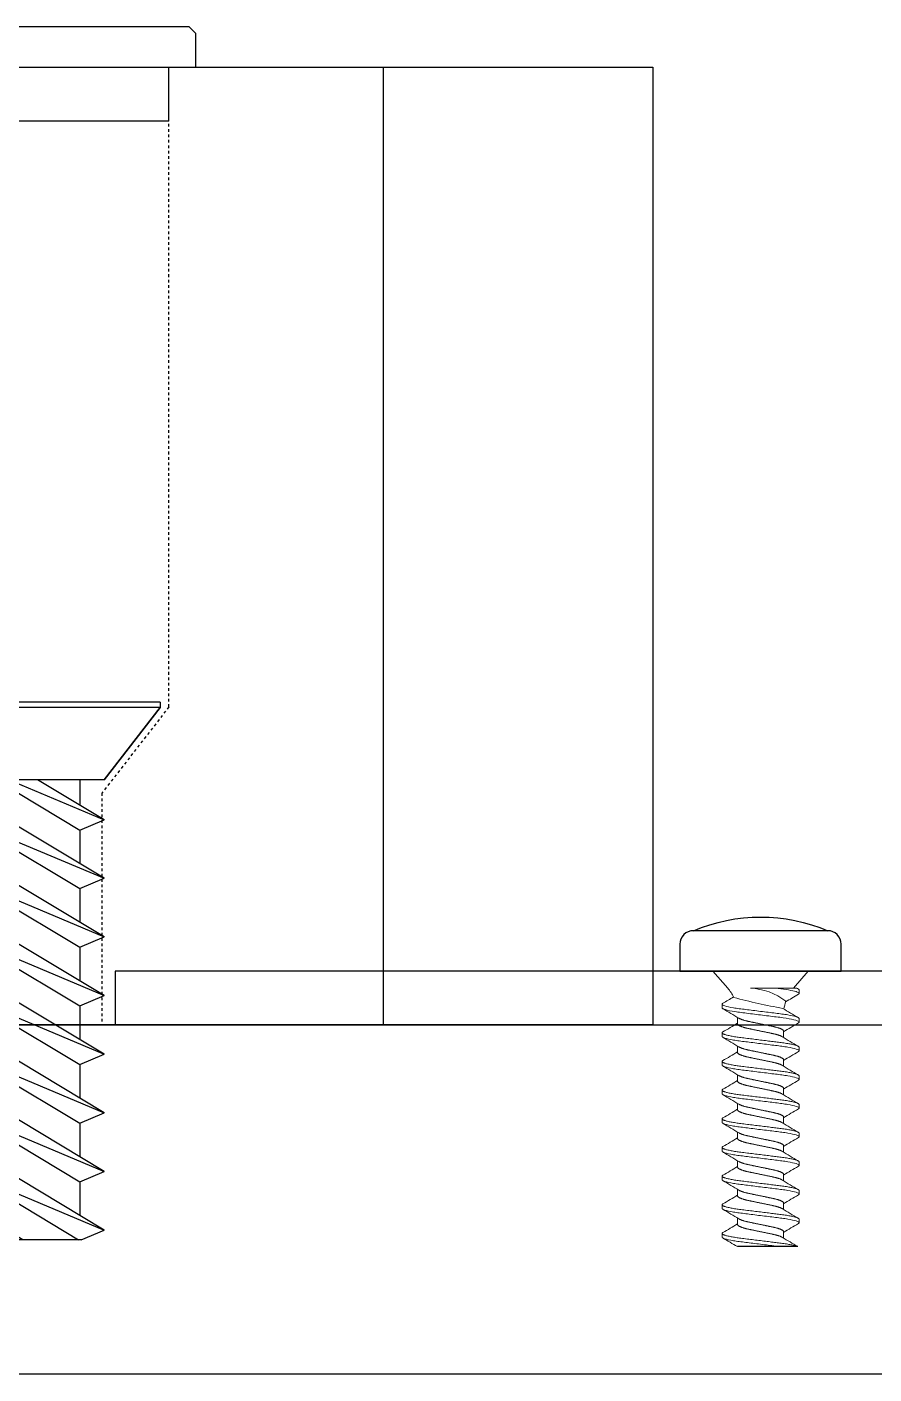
# Model space of a CAD drawing. Header units: inches. Extents: x 129892 to 140765, y 18172 to 24435.
# Drawn here: x 137079.8 to 137111.3, y 22512 to 22562.1 of the extents above; entities that cross this region are included whole.
import ezdxf

# ---------------------------------------------------------------- set-up
doc = ezdxf.new("R2010")
doc.units = ezdxf.units.IN
doc.header["$MEASUREMENT"] = 0
doc.linetypes.add('HIDDEN', pattern=[0.375, 0.25, -0.125])
doc.layers.add('01', color=7, linetype='Continuous')

# ---------------------------------------------------------------- blocks, each defined once
blk = doc.blocks.new('A$C0CAF297A')
at = {"color": 7, "linetype": 'Continuous', "lineweight": 15}
for p, q in [((1.226, 10.257), (1.778, 9.622)), ((4.223, 9.622), (4.775, 10.257)), ((1.567, 9.556), (1.567, 9.422)), ((1.679, 9.622), (1.654, 9.622)), ((1.679, 9.622), (2.463, 9.622)), ((2.463, 9.622), (3.38, 9.622)), ((3.856, 8.289), (3.856, 8.529)), ((4.434, 8.889), (4.434, 9.022)), ((1.567, 8.489), (1.567, 8.356)), ((2.144, 8.022), (2.144, 7.782)), ((4.434, 7.822), (4.434, 7.956)), ((1.567, 7.422), (1.567, 7.289)), ((3.856, 7.222), (3.856, 7.462)), ((2.144, 6.956), (2.144, 6.715)), ((4.434, 6.756), (4.434, 6.889)), ((1.567, 6.356), (1.567, 6.222)), ((3.856, 6.156), (3.856, 6.396)), ((2.144, 5.889), (2.144, 5.649)), ((4.434, 5.689), (4.434, 5.822)), ((1.567, 5.289), (1.567, 5.156)), ((3.856, 5.089), (3.856, 5.329)), ((2.144, 4.822), (2.144, 4.582)), ((4.434, 4.622), (4.434, 4.756)), ((1.567, 4.222), (1.567, 4.089)), ((3.856, 4.022), (3.856, 4.262)), ((2.144, 3.756), (2.144, 3.515)), ((4.434, 3.555), (4.434, 3.689)), ((1.567, 3.155), (1.567, 3.022)), ((3.856, 2.955), (3.856, 3.196)), ((2.144, 2.689), (2.144, 2.449)), ((4.434, 2.489), (4.434, 2.622)), ((1.567, 2.089), (1.567, 1.955)), ((3.856, 1.889), (3.856, 2.129)), ((2.144, 1.622), (2.144, 1.382)), ((4.434, 1.422), (4.434, 1.555)), ((1.567, 1.022), (1.567, 0.889)), ((3.856, 0.822), (3.856, 1.062)), ((2.144, 0.555), (2.144, 0.315)), ((4.434, 0.355), (4.434, 0.488))]:
    blk.add_line(p, q, dxfattribs=at)
blk.add_line((1.617, 0), (3.864, 0))
blk.add_lwpolyline([(0.5, 11.757), (5.5, 11.757, -0.414214), (6, 11.257), (6, 10.257), (0, 10.257), (0, 11.257, -0.414214)], format="xyb", close=True)
blk.add_lwpolyline([(1.226, 10.257), (4.775, 10.257)])
at = {"color": 7, "linetype": 'Continuous', "lineweight": 15, "flags": 128}
for points in [[(4.405, 7.988), (4.414, 7.983), (4.423, 7.976), (4.429, 7.969), (4.433, 7.962), (4.434, 7.956), (4.433, 7.949), (4.429, 7.943), (4.424, 7.937), (4.416, 7.93), (4.405, 7.923), (4.392, 7.916), (4.378, 7.909), (4.361, 7.903), (4.342, 7.896), (4.322, 7.889), (4.299, 7.882), (4.27, 7.874), (4.24, 7.866), (4.207, 7.858), (4.171, 7.851), (4.134, 7.843), (4.094, 7.835), (4.053, 7.827), (4.009, 7.82), (3.967, 7.813), (3.922, 7.806), (3.877, 7.799), (3.831, 7.793), (3.783, 7.786), (3.735, 7.78), (3.678, 7.773), (3.618, 7.766), (3.556, 7.758), (3.492, 7.75), (3.434, 7.743), (3.374, 7.735), (3.313, 7.728), (3.252, 7.72), (3.19, 7.712), (3.127, 7.705), (3.064, 7.697), (3, 7.689), (2.94, 7.681), (2.88, 7.674), (2.82, 7.667), (2.761, 7.659), (2.702, 7.652), (2.644, 7.645), (2.591, 7.638), (2.538, 7.632), (2.486, 7.625), (2.435, 7.619), (2.386, 7.613), (2.332, 7.606), (2.28, 7.6), (2.229, 7.593), (2.18, 7.587), (2.131, 7.58), (2.083, 7.573), (2.036, 7.565), (1.991, 7.558), (1.95, 7.551), (1.91, 7.544), (1.872, 7.536), (1.836, 7.529), (1.802, 7.521), (1.77, 7.514), (1.742, 7.507), (1.716, 7.5), (1.692, 7.493), (1.67, 7.486), (1.65, 7.479), (1.63, 7.471), (1.613, 7.464), (1.599, 7.457), (1.587, 7.449), (1.578, 7.442), (1.572, 7.435), (1.568, 7.429), (1.567, 7.422), (1.567, 7.422)], [(4.405, 6.921), (4.414, 6.916), (4.423, 6.909), (4.429, 6.902), (4.433, 6.895), (4.434, 6.889), (4.433, 6.883), (4.429, 6.876), (4.424, 6.87), (4.416, 6.863), (4.405, 6.856), (4.392, 6.85), (4.378, 6.843), (4.361, 6.836), (4.342, 6.829), (4.322, 6.822), (4.299, 6.815), (4.27, 6.807), (4.24, 6.8), (4.207, 6.792), (4.171, 6.784), (4.134, 6.776), (4.094, 6.768), (4.053, 6.761), (4.009, 6.753), (3.967, 6.746), (3.922, 6.739), (3.877, 6.733), (3.831, 6.726), (3.783, 6.72), (3.735, 6.713), (3.678, 6.706), (3.618, 6.699), (3.556, 6.691), (3.492, 6.683), (3.434, 6.676), (3.374, 6.669), (3.313, 6.661), (3.252, 6.653), (3.19, 6.646), (3.127, 6.638), (3.064, 6.63), (3, 6.622), (2.94, 6.615), (2.88, 6.607), (2.82, 6.6), (2.761, 6.593), (2.702, 6.585), (2.644, 6.578), (2.591, 6.572), (2.538, 6.565), (2.486, 6.559), (2.435, 6.552), (2.386, 6.546), (2.332, 6.539), (2.28, 6.533), (2.229, 6.527), (2.18, 6.52), (2.131, 6.513), (2.083, 6.506), (2.036, 6.499), (1.991, 6.491), (1.95, 6.484), (1.91, 6.477), (1.872, 6.47), (1.836, 6.462), (1.802, 6.455), (1.77, 6.447), (1.742, 6.44), (1.716, 6.433), (1.692, 6.426), (1.67, 6.419), (1.65, 6.412), (1.63, 6.405), (1.613, 6.397), (1.599, 6.39), (1.587, 6.383), (1.578, 6.376), (1.572, 6.369), (1.568, 6.362), (1.567, 6.356), (1.567, 6.356)], [(4.405, 5.855), (4.414, 5.849), (4.423, 5.842), (4.429, 5.835), (4.433, 5.829), (4.434, 5.822), (4.433, 5.816), (4.429, 5.81), (4.424, 5.803), (4.416, 5.797), (4.405, 5.79), (4.392, 5.783), (4.378, 5.776), (4.361, 5.769), (4.342, 5.762), (4.322, 5.756), (4.299, 5.749), (4.27, 5.741), (4.24, 5.733), (4.207, 5.725), (4.171, 5.717), (4.134, 5.709), (4.094, 5.702), (4.053, 5.694), (4.009, 5.687), (3.967, 5.679), (3.922, 5.673), (3.877, 5.666), (3.831, 5.659), (3.783, 5.653), (3.735, 5.647), (3.678, 5.64), (3.618, 5.632), (3.556, 5.624), (3.492, 5.617), (3.434, 5.609), (3.374, 5.602), (3.313, 5.594), (3.252, 5.587), (3.19, 5.579), (3.127, 5.571), (3.064, 5.563), (3, 5.556), (2.94, 5.548), (2.88, 5.541), (2.82, 5.533), (2.761, 5.526), (2.702, 5.519), (2.644, 5.511), (2.591, 5.505), (2.538, 5.498), (2.486, 5.492), (2.435, 5.485), (2.386, 5.479), (2.332, 5.473), (2.28, 5.466), (2.229, 5.46), (2.18, 5.453), (2.131, 5.446), (2.083, 5.439), (2.036, 5.432), (1.991, 5.425), (1.95, 5.417), (1.91, 5.41), (1.872, 5.403), (1.836, 5.395), (1.802, 5.388), (1.77, 5.381), (1.742, 5.374), (1.716, 5.366), (1.692, 5.359), (1.67, 5.353), (1.65, 5.346), (1.63, 5.338), (1.613, 5.331), (1.599, 5.323), (1.587, 5.316), (1.578, 5.309), (1.572, 5.302), (1.568, 5.295), (1.567, 5.289), (1.567, 5.289)], [(4.405, 4.788), (4.414, 4.783), (4.423, 4.776), (4.429, 4.769), (4.433, 4.762), (4.434, 4.756), (4.433, 4.749), (4.429, 4.743), (4.424, 4.737), (4.416, 4.73), (4.405, 4.723), (4.392, 4.716), (4.378, 4.709), (4.361, 4.703), (4.342, 4.696), (4.322, 4.689), (4.299, 4.682), (4.27, 4.674), (4.24, 4.666), (4.207, 4.658), (4.171, 4.65), (4.134, 4.643), (4.094, 4.635), (4.053, 4.627), (4.009, 4.62), (3.967, 4.613), (3.922, 4.606), (3.877, 4.599), (3.831, 4.593), (3.783, 4.586), (3.735, 4.58), (3.678, 4.573), (3.618, 4.565), (3.556, 4.558), (3.492, 4.55), (3.434, 4.543), (3.374, 4.535), (3.313, 4.528), (3.252, 4.52), (3.19, 4.512), (3.127, 4.505), (3.064, 4.497), (3, 4.489), (2.94, 4.481), (2.88, 4.474), (2.82, 4.467), (2.761, 4.459), (2.702, 4.452), (2.644, 4.445), (2.591, 4.438), (2.538, 4.432), (2.486, 4.425), (2.435, 4.419), (2.386, 4.413), (2.332, 4.406), (2.28, 4.4), (2.229, 4.393), (2.18, 4.386), (2.131, 4.38), (2.083, 4.372), (2.036, 4.365), (1.991, 4.358), (1.95, 4.351), (1.91, 4.344), (1.872, 4.336), (1.836, 4.329), (1.802, 4.321), (1.77, 4.314), (1.742, 4.307), (1.716, 4.3), (1.692, 4.293), (1.67, 4.286), (1.65, 4.279), (1.63, 4.271), (1.613, 4.264), (1.599, 4.256), (1.587, 4.249), (1.578, 4.242), (1.572, 4.235), (1.568, 4.229), (1.567, 4.222), (1.567, 4.222)], [(4.405, 3.721), (4.414, 3.716), (4.423, 3.709), (4.429, 3.702), (4.433, 3.695), (4.434, 3.689), (4.433, 3.683), (4.429, 3.676), (4.424, 3.67), (4.416, 3.663), (4.405, 3.656), (4.392, 3.649), (4.378, 3.643), (4.361, 3.636), (4.342, 3.629), (4.322, 3.622), (4.299, 3.615), (4.27, 3.607), (4.24, 3.599), (4.207, 3.592), (4.171, 3.584), (4.134, 3.576), (4.094, 3.568), (4.053, 3.561), (4.009, 3.553), (3.967, 3.546), (3.922, 3.539), (3.877, 3.532), (3.831, 3.526), (3.783, 3.519), (3.735, 3.513), (3.678, 3.506), (3.618, 3.499), (3.556, 3.491), (3.492, 3.483), (3.434, 3.476), (3.374, 3.468), (3.313, 3.461), (3.252, 3.453), (3.19, 3.446), (3.127, 3.438), (3.064, 3.43), (3, 3.422), (2.94, 3.415), (2.88, 3.407), (2.82, 3.4), (2.761, 3.392), (2.702, 3.385), (2.644, 3.378), (2.591, 3.371), (2.538, 3.365), (2.486, 3.358), (2.435, 3.352), (2.386, 3.346), (2.332, 3.339), (2.28, 3.333), (2.229, 3.326), (2.18, 3.32), (2.131, 3.313), (2.083, 3.306), (2.036, 3.298), (1.991, 3.291), (1.95, 3.284), (1.91, 3.277), (1.872, 3.269), (1.836, 3.262), (1.802, 3.255), (1.77, 3.247), (1.742, 3.24), (1.716, 3.233), (1.692, 3.226), (1.67, 3.219), (1.65, 3.212), (1.63, 3.205), (1.613, 3.197), (1.599, 3.19), (1.587, 3.182), (1.578, 3.175), (1.572, 3.169), (1.568, 3.162), (1.567, 3.155), (1.567, 3.155)], [(4.405, 2.654), (4.414, 2.649), (4.423, 2.642), (4.429, 2.635), (4.433, 2.628), (4.434, 2.622), (4.433, 2.616), (4.429, 2.609), (4.424, 2.603), (4.416, 2.596), (4.405, 2.589), (4.392, 2.583), (4.378, 2.576), (4.361, 2.569), (4.342, 2.562), (4.322, 2.555), (4.299, 2.548), (4.27, 2.54), (4.24, 2.533), (4.207, 2.525), (4.171, 2.517), (4.134, 2.509), (4.094, 2.501), (4.053, 2.494), (4.009, 2.486), (3.967, 2.479), (3.922, 2.472), (3.877, 2.466), (3.831, 2.459), (3.783, 2.453), (3.735, 2.446), (3.678, 2.439), (3.618, 2.432), (3.556, 2.424), (3.492, 2.416), (3.434, 2.409), (3.374, 2.402), (3.313, 2.394), (3.252, 2.386), (3.19, 2.379), (3.127, 2.371), (3.064, 2.363), (3, 2.355), (2.94, 2.348), (2.88, 2.34), (2.82, 2.333), (2.761, 2.326), (2.702, 2.318), (2.644, 2.311), (2.591, 2.304), (2.538, 2.298), (2.486, 2.292), (2.435, 2.285), (2.386, 2.279), (2.332, 2.272), (2.28, 2.266), (2.229, 2.26), (2.18, 2.253), (2.131, 2.246), (2.083, 2.239), (2.036, 2.232), (1.991, 2.224), (1.95, 2.217), (1.91, 2.21), (1.872, 2.203), (1.836, 2.195), (1.802, 2.188), (1.77, 2.18), (1.742, 2.173), (1.716, 2.166), (1.692, 2.159), (1.67, 2.152), (1.65, 2.145), (1.63, 2.138), (1.613, 2.13), (1.599, 2.123), (1.587, 2.116), (1.578, 2.109), (1.572, 2.102), (1.568, 2.095), (1.567, 2.089), (1.567, 2.089)], [(4.405, 1.588), (4.414, 1.582), (4.423, 1.575), (4.429, 1.568), (4.433, 1.562), (4.434, 1.555), (4.433, 1.549), (4.429, 1.543), (4.424, 1.536), (4.416, 1.53), (4.405, 1.523), (4.392, 1.516), (4.378, 1.509), (4.361, 1.502), (4.342, 1.495), (4.322, 1.488), (4.299, 1.482), (4.27, 1.474), (4.24, 1.466), (4.207, 1.458), (4.171, 1.45), (4.134, 1.442), (4.094, 1.435), (4.053, 1.427), (4.009, 1.42), (3.967, 1.412), (3.922, 1.406), (3.877, 1.399), (3.831, 1.392), (3.783, 1.386), (3.735, 1.38), (3.678, 1.373), (3.618, 1.365), (3.556, 1.357), (3.492, 1.349), (3.434, 1.342), (3.374, 1.335), (3.313, 1.327), (3.252, 1.32), (3.19, 1.312), (3.127, 1.304), (3.064, 1.296), (3, 1.289), (2.94, 1.281), (2.88, 1.274), (2.82, 1.266), (2.761, 1.259), (2.702, 1.252), (2.644, 1.244), (2.591, 1.238), (2.538, 1.231), (2.486, 1.225), (2.435, 1.218), (2.386, 1.212), (2.332, 1.206), (2.28, 1.199), (2.229, 1.193), (2.18, 1.186), (2.131, 1.179), (2.083, 1.172), (2.036, 1.165), (1.991, 1.158), (1.95, 1.15), (1.91, 1.143), (1.872, 1.136), (1.836, 1.128), (1.802, 1.121), (1.77, 1.114), (1.742, 1.107), (1.716, 1.099), (1.692, 1.092), (1.67, 1.086), (1.65, 1.079), (1.63, 1.071), (1.613, 1.063), (1.599, 1.056), (1.587, 1.049), (1.578, 1.042), (1.572, 1.035), (1.568, 1.028), (1.567, 1.022), (1.567, 1.022)], [(4.405, 0.521), (4.414, 0.515), (4.423, 0.508), (4.429, 0.502), (4.433, 0.495), (4.434, 0.488), (4.433, 0.482), (4.429, 0.476), (4.424, 0.469), (4.416, 0.463), (4.405, 0.456), (4.392, 0.449), (4.378, 0.442), (4.361, 0.436), (4.342, 0.429), (4.322, 0.422), (4.299, 0.415), (4.27, 0.407), (4.24, 0.399), (4.207, 0.391), (4.171, 0.383), (4.134, 0.376), (4.094, 0.368), (4.053, 0.36), (4.009, 0.353), (3.967, 0.346), (3.922, 0.339), (3.877, 0.332), (3.831, 0.326), (3.783, 0.319), (3.735, 0.313), (3.678, 0.306), (3.618, 0.298), (3.556, 0.291), (3.492, 0.283), (3.434, 0.276), (3.374, 0.268), (3.313, 0.261), (3.252, 0.253), (3.19, 0.245), (3.127, 0.237), (3.064, 0.23), (3, 0.222), (2.94, 0.214), (2.88, 0.207), (2.82, 0.199), (2.761, 0.192), (2.702, 0.185), (2.644, 0.178), (2.591, 0.171), (2.538, 0.164), (2.486, 0.158), (2.435, 0.152), (2.386, 0.146), (2.332, 0.139), (2.28, 0.133), (2.229, 0.126), (2.18, 0.119), (2.131, 0.112), (2.083, 0.105), (2.036, 0.098), (1.991, 0.091), (1.95, 0.084), (1.91, 0.076), (1.872, 0.069), (1.836, 0.062), (1.802, 0.054), (1.77, 0.047), (1.742, 0.04), (1.716, 0.033), (1.692, 0.026), (1.67, 0.019), (1.65, 0.012), (1.63, 0.004), (1.62, 0)]]:
    blk.add_lwpolyline(points, dxfattribs=at)
blk.add_arc((3, 5.871), 6.395, 66.9873, 113.0127)
at = {"color": 7, "linetype": 'Continuous', "lineweight": 15}
for centre, radius, start, end in [((-37.303, 75.612), 76.631, 300.50446, 300.55496), ((3.539, 7.148), 2.48, 93.6914, 126.6294), ((5.35, 8.642), 1.494, 139, 154.9602), ((-24.228, -34.533), 50.952, 58.9272, 59.5471), ((0.65, 8.642), 1.494, 7.6247, 19.3637), ((-1.492, 29.572), 21.027, 280.045, 285.1333), ((32.587, 56.959), 55.579, 239.0528, 239.5317), ((-20.824, 46.705), 44.279, 300.4197, 301.2933), ((25.869, -27.722), 42.411, 120.4042, 121.3447), ((-21.752, -31.424), 46.097, 58.7762, 59.5701), ((27.754, 47.737), 46.099, 238.7762, 239.5701), ((-19.869, 44.035), 42.413, 300.4042, 301.3446), ((26.294, -29.499), 43.239, 120.4132, 121.3357), ((-22.033, -32.961), 46.645, 58.7808, 59.5655), ((28.029, 47.132), 46.636, 238.7807, 239.5655), ((-20.39, 43.839), 43.428, 300.4151, 301.3337), ((26.392, -30.73), 43.43, 120.4152, 121.3336), ((-22.033, -34.028), 46.645, 58.7808, 59.5655), ((28.029, 46.066), 46.637, 238.7807, 239.5655), ((-20.392, 42.776), 43.431, 300.4152, 301.3336), ((26.383, -31.782), 43.413, 120.4151, 121.3338), ((-22.026, -35.084), 46.633, 58.7807, 59.5656), ((28.026, 44.995), 46.632, 238.7807, 239.5655), ((-20.386, 41.699), 43.42, 300.4151, 301.3338), ((26.388, -32.857), 43.422, 120.4152, 121.3337), ((-22.033, -36.162), 46.646, 58.7809, 59.5655), ((28.026, 43.928), 46.632, 238.7807, 239.5655), ((-20.386, 40.632), 43.42, 300.4151, 301.3338), ((26.388, -33.924), 43.422, 120.4152, 121.3337), ((-22.033, -37.229), 46.646, 58.7809, 59.5655), ((28.026, 42.861), 46.632, 238.7807, 239.5655), ((-20.386, 39.565), 43.42, 300.4151, 301.3338), ((26.388, -34.99), 43.422, 120.4152, 121.3337), ((-22.033, -38.296), 46.646, 58.7809, 59.5655), ((28.029, 41.799), 46.637, 238.7807, 239.5655), ((-20.392, 38.509), 43.431, 300.4152, 301.3336), ((26.383, -36.049), 43.413, 120.4151, 121.3338), ((-22.026, -39.351), 46.633, 58.7807, 59.5656), ((28.029, 40.732), 46.637, 238.7807, 239.5655), ((-20.392, 37.442), 43.431, 300.4478, 301.3336), ((26.383, -37.116), 43.413, 120.4151, 121.2458)]:
    blk.add_arc(centre, radius, start, end, dxfattribs=at)
for points, knots in [([(2.463, 9.622), (2.31, 9.603), (2.174, 9.587), (1.925, 9.548), (1.817, 9.527), (1.656, 9.484), (1.603, 9.463), (1.558, 9.426), (1.562, 9.409), (1.595, 9.39)], [0, 0, 0, 0, 0.25, 0.25, 0.5, 0.5, 0.75, 0.75, 1, 1, 1, 1]), ([(4.405, 9.055), (4.408, 9.053), (4.415, 9.049), (4.423, 9.042), (4.429, 9.035), (4.433, 9.029), (4.434, 9.024), (4.434, 9.022)], [0, 0, 0, 0, 0.162479, 0.37481, 0.585282, 0.79373, 1, 1, 1, 1]), ([(4.434, 8.889), (4.434, 8.868), (4.394, 8.844), (4.229, 8.794), (4.104, 8.768), (3.807, 8.721), (3.641, 8.702), (3.262, 8.655), (3.053, 8.629), (2.647, 8.578), (2.452, 8.554), (2.121, 8.513), (1.966, 8.489), (1.724, 8.439), (1.639, 8.413), (1.556, 8.366), (1.556, 8.347), (1.595, 8.323)], [0, 0, 0, 0, 0.125, 0.125, 0.25, 0.25, 0.375, 0.375, 0.5, 0.5, 0.625, 0.625, 0.75, 0.75, 0.875, 0.875, 1, 1, 1, 1]), ([(4.434, 9.022), (4.434, 9.003), (4.399, 8.981), (4.254, 8.934), (4.143, 8.909), (3.942, 8.875), (3.87, 8.864), (3.718, 8.844), (3.639, 8.835), (3.384, 8.803), (3.192, 8.779), (2.808, 8.732), (2.617, 8.708), (2.361, 8.676), (2.282, 8.667), (2.131, 8.647), (2.058, 8.636), (1.857, 8.602), (1.747, 8.578), (1.602, 8.531), (1.567, 8.508), (1.567, 8.489)], [0, 0, 0, 0, 0.125, 0.125, 0.25, 0.25, 0.3125, 0.3125, 0.375, 0.375, 0.5, 0.5, 0.625, 0.625, 0.6875, 0.6875, 0.75, 0.75, 0.875, 0.875, 1, 1, 1, 1]), ([(3.807, 8.499), (3.803, 8.497), (3.794, 8.491), (3.776, 8.482), (3.753, 8.471), (3.728, 8.461), (3.7, 8.451), (3.67, 8.44), (3.638, 8.43), (3.604, 8.42), (3.569, 8.411), (3.533, 8.401), (3.496, 8.393), (3.458, 8.384), (3.419, 8.376), (3.379, 8.368), (3.337, 8.359), (3.293, 8.35), (3.247, 8.34), (3.199, 8.33), (3.15, 8.32), (3.101, 8.31), (3.051, 8.299), (3.001, 8.289), (2.952, 8.279), (2.904, 8.269), (2.857, 8.259), (2.81, 8.249), (2.764, 8.24), (2.719, 8.231), (2.676, 8.222), (2.633, 8.213), (2.591, 8.204), (2.55, 8.195), (2.51, 8.187), (2.471, 8.177), (2.433, 8.168), (2.398, 8.158), (2.364, 8.148), (2.333, 8.139), (2.304, 8.129), (2.277, 8.119), (2.253, 8.109), (2.23, 8.099), (2.21, 8.089), (2.193, 8.079), (2.178, 8.069), (2.165, 8.059), (2.156, 8.049), (2.149, 8.04), (2.145, 8.031), (2.144, 8.025), (2.144, 8.022)], [0, 0, 0, 0, 0.015027, 0.035073, 0.056128, 0.077201, 0.098252, 0.119243, 0.140134, 0.160888, 0.180539, 0.200002, 0.21925, 0.238259, 0.257019, 0.275892, 0.295017, 0.314372, 0.334863, 0.355543, 0.376377, 0.397327, 0.418355, 0.439423, 0.459535, 0.479612, 0.49962, 0.519527, 0.5393, 0.558909, 0.578323, 0.597517, 0.61736, 0.636998, 0.656867, 0.677003, 0.697377, 0.717959, 0.737767, 0.757701, 0.777729, 0.797817, 0.817931, 0.838038, 0.858101, 0.878089, 0.89891, 0.919574, 0.940047, 0.960295, 0.980289, 1, 1, 1, 1]), ([(3.856, 8.289), (3.856, 8.286), (3.856, 8.281), (3.852, 8.272), (3.846, 8.263), (3.837, 8.254), (3.826, 8.245), (3.812, 8.235), (3.795, 8.225), (3.776, 8.215), (3.753, 8.205), (3.728, 8.194), (3.7, 8.184), (3.67, 8.174), (3.638, 8.163), (3.604, 8.153), (3.569, 8.144), (3.533, 8.135), (3.496, 8.126), (3.458, 8.117), (3.419, 8.109), (3.379, 8.101), (3.337, 8.092), (3.293, 8.083), (3.247, 8.074), (3.199, 8.064), (3.15, 8.053), (3.101, 8.043), (3.051, 8.033), (3.001, 8.022), (2.952, 8.012), (2.904, 8.002), (2.857, 7.992), (2.81, 7.983), (2.764, 7.973), (2.719, 7.964), (2.676, 7.955), (2.633, 7.946), (2.591, 7.937), (2.55, 7.929), (2.51, 7.92), (2.471, 7.911), (2.433, 7.901), (2.398, 7.891), (2.364, 7.882), (2.333, 7.872), (2.304, 7.862), (2.277, 7.852), (2.253, 7.842), (2.23, 7.832), (2.211, 7.822), (2.198, 7.815), (2.193, 7.812), (2.193, 7.812)], [0, 0, 0, 0, 0.018809, 0.037876, 0.057178, 0.076688, 0.096379, 0.116219, 0.136178, 0.156223, 0.177278, 0.198351, 0.219402, 0.240393, 0.261284, 0.282037, 0.301688, 0.321151, 0.340399, 0.359407, 0.378167, 0.39704, 0.416165, 0.435519, 0.45601, 0.47669, 0.497523, 0.518473, 0.539501, 0.560569, 0.58068, 0.600757, 0.620765, 0.640672, 0.660445, 0.680053, 0.699467, 0.718661, 0.738503, 0.758141, 0.77801, 0.798146, 0.81852, 0.839101, 0.858909, 0.878842, 0.89887, 0.918958, 0.939072, 0.959178, 0.979242, 0.999229, 1, 1, 1, 1]), ([(4.434, 7.822), (4.434, 7.803), (4.399, 7.781), (4.254, 7.734), (4.143, 7.709), (3.942, 7.675), (3.87, 7.664), (3.718, 7.644), (3.639, 7.635), (3.384, 7.603), (3.192, 7.579), (2.808, 7.532), (2.617, 7.508), (2.361, 7.476), (2.282, 7.467), (2.131, 7.447), (2.058, 7.436), (1.857, 7.402), (1.747, 7.378), (1.602, 7.331), (1.567, 7.308), (1.567, 7.289)], [0, 0, 0, 0, 0.125, 0.125, 0.25, 0.25, 0.3125, 0.3125, 0.375, 0.375, 0.5, 0.5, 0.625, 0.625, 0.6875, 0.6875, 0.75, 0.75, 0.875, 0.875, 1, 1, 1, 1]), ([(3.807, 7.433), (3.803, 7.43), (3.794, 7.424), (3.776, 7.415), (3.753, 7.405), (3.728, 7.394), (3.7, 7.384), (3.67, 7.374), (3.638, 7.363), (3.604, 7.353), (3.569, 7.344), (3.533, 7.335), (3.496, 7.326), (3.458, 7.317), (3.419, 7.309), (3.379, 7.301), (3.337, 7.292), (3.293, 7.283), (3.247, 7.274), (3.199, 7.264), (3.15, 7.253), (3.101, 7.243), (3.051, 7.233), (3.001, 7.222), (2.952, 7.212), (2.904, 7.202), (2.857, 7.192), (2.81, 7.183), (2.764, 7.173), (2.719, 7.164), (2.676, 7.155), (2.633, 7.146), (2.591, 7.137), (2.55, 7.129), (2.51, 7.12), (2.471, 7.111), (2.433, 7.101), (2.398, 7.091), (2.364, 7.082), (2.333, 7.072), (2.304, 7.062), (2.277, 7.052), (2.253, 7.042), (2.23, 7.032), (2.21, 7.022), (2.193, 7.012), (2.178, 7.002), (2.165, 6.992), (2.156, 6.983), (2.149, 6.973), (2.145, 6.964), (2.144, 6.958), (2.144, 6.956)], [0, 0, 0, 0, 0.015022, 0.035067, 0.056123, 0.077196, 0.098247, 0.119238, 0.140129, 0.160884, 0.180534, 0.199997, 0.219246, 0.238254, 0.257015, 0.275888, 0.295014, 0.314368, 0.334859, 0.35554, 0.376373, 0.397323, 0.418352, 0.43942, 0.459532, 0.479609, 0.499618, 0.519525, 0.539298, 0.558906, 0.578321, 0.597515, 0.617358, 0.636996, 0.656865, 0.677001, 0.697376, 0.717957, 0.737765, 0.757699, 0.777727, 0.797816, 0.81793, 0.838037, 0.858101, 0.878088, 0.898909, 0.919573, 0.940046, 0.960295, 0.980289, 1, 1, 1, 1]), ([(3.856, 7.222), (3.856, 7.22), (3.856, 7.214), (3.852, 7.205), (3.846, 7.197), (3.837, 7.187), (3.826, 7.178), (3.812, 7.168), (3.795, 7.159), (3.776, 7.148), (3.753, 7.138), (3.728, 7.128), (3.7, 7.117), (3.67, 7.107), (3.638, 7.097), (3.604, 7.087), (3.569, 7.077), (3.533, 7.068), (3.496, 7.059), (3.458, 7.051), (3.419, 7.043), (3.379, 7.034), (3.337, 7.026), (3.293, 7.016), (3.247, 7.007), (3.199, 6.997), (3.15, 6.987), (3.101, 6.976), (3.051, 6.966), (3.001, 6.956), (2.952, 6.946), (2.904, 6.936), (2.857, 6.926), (2.81, 6.916), (2.764, 6.907), (2.719, 6.897), (2.676, 6.888), (2.633, 6.879), (2.591, 6.871), (2.55, 6.862), (2.51, 6.853), (2.471, 6.844), (2.433, 6.834), (2.398, 6.825), (2.364, 6.815), (2.333, 6.805), (2.304, 6.795), (2.277, 6.785), (2.253, 6.775), (2.23, 6.765), (2.211, 6.756), (2.198, 6.749), (2.193, 6.745), (2.193, 6.745)], [0, 0, 0, 0, 0.018809, 0.037877, 0.057179, 0.076689, 0.096379, 0.11622, 0.136179, 0.156224, 0.177279, 0.198352, 0.219403, 0.240394, 0.261285, 0.282039, 0.301689, 0.321152, 0.340401, 0.359409, 0.378169, 0.397041, 0.416167, 0.435521, 0.456012, 0.476692, 0.497525, 0.518475, 0.539504, 0.560572, 0.580683, 0.60076, 0.620768, 0.640675, 0.660448, 0.680056, 0.699471, 0.718664, 0.738507, 0.758145, 0.778013, 0.798149, 0.818524, 0.839105, 0.858913, 0.878847, 0.898874, 0.918963, 0.939077, 0.959183, 0.979247, 0.999234, 1, 1, 1, 1]), ([(4.434, 6.756), (4.434, 6.736), (4.399, 6.714), (4.254, 6.667), (4.143, 6.642), (3.942, 6.609), (3.87, 6.598), (3.718, 6.578), (3.639, 6.568), (3.384, 6.537), (3.192, 6.513), (2.808, 6.465), (2.617, 6.441), (2.361, 6.41), (2.282, 6.4), (2.131, 6.38), (2.058, 6.369), (1.857, 6.335), (1.747, 6.311), (1.602, 6.264), (1.567, 6.242), (1.567, 6.222)], [0, 0, 0, 0, 0.125, 0.125, 0.25, 0.25, 0.3125, 0.3125, 0.375, 0.375, 0.5, 0.5, 0.625, 0.625, 0.6875, 0.6875, 0.75, 0.75, 0.875, 0.875, 1, 1, 1, 1]), ([(3.807, 6.366), (3.803, 6.363), (3.794, 6.358), (3.776, 6.348), (3.753, 6.338), (3.728, 6.328), (3.7, 6.317), (3.67, 6.307), (3.638, 6.297), (3.604, 6.287), (3.569, 6.277), (3.533, 6.268), (3.496, 6.259), (3.458, 6.251), (3.419, 6.243), (3.379, 6.234), (3.337, 6.226), (3.293, 6.216), (3.247, 6.207), (3.199, 6.197), (3.15, 6.187), (3.101, 6.176), (3.051, 6.166), (3.001, 6.156), (2.952, 6.146), (2.904, 6.136), (2.857, 6.126), (2.81, 6.116), (2.764, 6.107), (2.719, 6.097), (2.676, 6.088), (2.633, 6.079), (2.591, 6.071), (2.55, 6.062), (2.51, 6.053), (2.471, 6.044), (2.433, 6.034), (2.398, 6.025), (2.364, 6.015), (2.333, 6.005), (2.304, 5.995), (2.277, 5.985), (2.253, 5.975), (2.23, 5.965), (2.21, 5.956), (2.193, 5.946), (2.178, 5.936), (2.165, 5.926), (2.156, 5.916), (2.149, 5.907), (2.145, 5.898), (2.144, 5.892), (2.144, 5.889)], [0, 0, 0, 0, 0.015022, 0.035068, 0.056123, 0.077196, 0.098248, 0.119238, 0.14013, 0.160884, 0.180534, 0.199998, 0.219246, 0.238255, 0.257015, 0.275888, 0.295014, 0.314368, 0.33486, 0.35554, 0.376373, 0.397323, 0.418352, 0.439421, 0.459532, 0.479609, 0.499618, 0.519525, 0.539298, 0.558906, 0.578321, 0.597515, 0.617358, 0.636996, 0.656865, 0.677001, 0.697376, 0.717957, 0.737765, 0.757699, 0.777727, 0.797816, 0.81793, 0.838037, 0.858101, 0.878088, 0.898909, 0.919574, 0.940046, 0.960295, 0.980289, 1, 1, 1, 1]), ([(3.856, 6.155), (3.856, 6.153), (3.856, 6.147), (3.852, 6.138), (3.846, 6.13), (3.837, 6.12), (3.826, 6.111), (3.812, 6.101), (3.795, 6.092), (3.776, 6.081), (3.753, 6.071), (3.728, 6.061), (3.7, 6.05), (3.67, 6.04), (3.638, 6.03), (3.604, 6.02), (3.569, 6.01), (3.533, 6.001), (3.496, 5.992), (3.458, 5.984), (3.419, 5.976), (3.379, 5.967), (3.337, 5.959), (3.293, 5.949), (3.247, 5.94), (3.199, 5.93), (3.15, 5.92), (3.101, 5.909), (3.051, 5.899), (3.001, 5.889), (2.952, 5.879), (2.904, 5.869), (2.857, 5.859), (2.81, 5.849), (2.764, 5.84), (2.719, 5.83), (2.676, 5.821), (2.633, 5.812), (2.591, 5.804), (2.55, 5.795), (2.51, 5.786), (2.471, 5.777), (2.433, 5.767), (2.398, 5.758), (2.364, 5.748), (2.333, 5.738), (2.304, 5.728), (2.277, 5.718), (2.253, 5.708), (2.23, 5.698), (2.211, 5.689), (2.198, 5.682), (2.193, 5.678), (2.193, 5.678)], [0, 0, 0, 0, 0.018809, 0.037877, 0.057179, 0.076689, 0.096379, 0.11622, 0.136179, 0.156224, 0.177279, 0.198352, 0.219403, 0.240394, 0.261285, 0.282039, 0.301689, 0.321152, 0.340401, 0.359409, 0.378169, 0.397041, 0.416167, 0.435521, 0.456012, 0.476692, 0.497525, 0.518475, 0.539504, 0.560572, 0.580683, 0.60076, 0.620768, 0.640675, 0.660448, 0.680056, 0.699471, 0.718664, 0.738507, 0.758145, 0.778013, 0.798149, 0.818524, 0.839105, 0.858913, 0.878847, 0.898874, 0.918963, 0.939077, 0.959183, 0.979247, 0.999234, 1, 1, 1, 1]), ([(4.434, 5.689), (4.434, 5.67), (4.399, 5.647), (4.254, 5.6), (4.143, 5.576), (3.942, 5.542), (3.87, 5.531), (3.718, 5.511), (3.639, 5.501), (3.384, 5.47), (3.192, 5.446), (2.808, 5.398), (2.617, 5.375), (2.361, 5.343), (2.282, 5.334), (2.131, 5.313), (2.058, 5.302), (1.857, 5.269), (1.747, 5.244), (1.602, 5.197), (1.567, 5.175), (1.567, 5.156)], [0, 0, 0, 0, 0.125, 0.125, 0.25, 0.25, 0.3125, 0.3125, 0.375, 0.375, 0.5, 0.5, 0.625, 0.625, 0.6875, 0.6875, 0.75, 0.75, 0.875, 0.875, 1, 1, 1, 1]), ([(3.807, 5.299), (3.803, 5.297), (3.794, 5.291), (3.776, 5.282), (3.753, 5.272), (3.728, 5.261), (3.7, 5.251), (3.67, 5.24), (3.638, 5.23), (3.604, 5.22), (3.569, 5.211), (3.533, 5.201), (3.496, 5.193), (3.458, 5.184), (3.419, 5.176), (3.379, 5.168), (3.337, 5.159), (3.293, 5.15), (3.247, 5.14), (3.199, 5.13), (3.15, 5.12), (3.101, 5.11), (3.051, 5.099), (3.001, 5.089), (2.952, 5.079), (2.904, 5.069), (2.857, 5.059), (2.81, 5.049), (2.764, 5.04), (2.719, 5.031), (2.676, 5.022), (2.633, 5.013), (2.591, 5.004), (2.55, 4.995), (2.51, 4.987), (2.471, 4.977), (2.433, 4.968), (2.398, 4.958), (2.364, 4.948), (2.333, 4.939), (2.304, 4.929), (2.277, 4.919), (2.253, 4.909), (2.23, 4.899), (2.21, 4.889), (2.193, 4.879), (2.178, 4.869), (2.165, 4.859), (2.156, 4.849), (2.149, 4.84), (2.145, 4.831), (2.144, 4.825), (2.144, 4.822)], [0, 0, 0, 0, 0.015022, 0.035068, 0.056123, 0.077196, 0.098248, 0.119238, 0.14013, 0.160884, 0.180534, 0.199998, 0.219246, 0.238255, 0.257015, 0.275888, 0.295014, 0.314368, 0.33486, 0.35554, 0.376373, 0.397323, 0.418352, 0.439421, 0.459532, 0.479609, 0.499618, 0.519525, 0.539298, 0.558906, 0.578321, 0.597515, 0.617358, 0.636996, 0.656865, 0.677001, 0.697376, 0.717957, 0.737765, 0.7577, 0.777727, 0.797816, 0.81793, 0.838037, 0.858101, 0.878088, 0.898909, 0.919574, 0.940046, 0.960295, 0.980289, 1, 1, 1, 1]), ([(3.856, 5.089), (3.856, 5.086), (3.856, 5.081), (3.852, 5.072), (3.846, 5.063), (3.837, 5.054), (3.826, 5.045), (3.812, 5.035), (3.795, 5.025), (3.776, 5.015), (3.753, 5.005), (3.728, 4.994), (3.7, 4.984), (3.67, 4.974), (3.638, 4.963), (3.604, 4.953), (3.569, 4.944), (3.533, 4.935), (3.496, 4.926), (3.458, 4.917), (3.419, 4.909), (3.379, 4.901), (3.337, 4.892), (3.293, 4.883), (3.247, 4.874), (3.199, 4.864), (3.15, 4.854), (3.101, 4.843), (3.051, 4.833), (3.001, 4.822), (2.952, 4.812), (2.904, 4.802), (2.857, 4.793), (2.81, 4.783), (2.764, 4.773), (2.719, 4.764), (2.676, 4.755), (2.633, 4.746), (2.591, 4.737), (2.55, 4.729), (2.51, 4.72), (2.471, 4.711), (2.433, 4.701), (2.398, 4.691), (2.364, 4.682), (2.333, 4.672), (2.304, 4.662), (2.277, 4.652), (2.253, 4.642), (2.23, 4.632), (2.211, 4.622), (2.198, 4.616), (2.193, 4.612), (2.193, 4.612)], [0, 0, 0, 0, 0.018809, 0.037877, 0.057179, 0.076689, 0.096379, 0.11622, 0.136179, 0.156224, 0.177279, 0.198352, 0.219403, 0.240394, 0.261285, 0.282039, 0.301689, 0.321152, 0.340401, 0.359409, 0.378169, 0.397041, 0.416167, 0.435521, 0.456012, 0.476692, 0.497525, 0.518475, 0.539504, 0.560572, 0.580683, 0.60076, 0.620768, 0.640675, 0.660448, 0.680056, 0.699471, 0.718664, 0.738507, 0.758145, 0.778013, 0.798149, 0.818524, 0.839105, 0.858913, 0.878847, 0.898874, 0.918963, 0.939077, 0.959183, 0.979247, 0.999234, 1, 1, 1, 1]), ([(4.434, 4.622), (4.434, 4.603), (4.399, 4.581), (4.254, 4.534), (4.143, 4.509), (3.942, 4.475), (3.87, 4.464), (3.718, 4.444), (3.639, 4.435), (3.384, 4.403), (3.192, 4.379), (2.808, 4.332), (2.617, 4.308), (2.361, 4.276), (2.282, 4.267), (2.131, 4.247), (2.058, 4.236), (1.857, 4.202), (1.747, 4.178), (1.602, 4.131), (1.567, 4.108), (1.567, 4.089)], [0, 0, 0, 0, 0.125, 0.125, 0.25, 0.25, 0.3125, 0.3125, 0.375, 0.375, 0.5, 0.5, 0.625, 0.625, 0.6875, 0.6875, 0.75, 0.75, 0.875, 0.875, 1, 1, 1, 1]), ([(3.807, 4.232), (3.803, 4.23), (3.794, 4.224), (3.776, 4.215), (3.753, 4.205), (3.728, 4.194), (3.7, 4.184), (3.67, 4.173), (3.638, 4.163), (3.604, 4.153), (3.569, 4.144), (3.533, 4.135), (3.496, 4.126), (3.458, 4.117), (3.419, 4.109), (3.379, 4.101), (3.337, 4.092), (3.293, 4.083), (3.247, 4.073), (3.199, 4.064), (3.15, 4.053), (3.101, 4.043), (3.051, 4.033), (3.001, 4.022), (2.952, 4.012), (2.904, 4.002), (2.857, 3.992), (2.81, 3.983), (2.764, 3.973), (2.719, 3.964), (2.676, 3.955), (2.633, 3.946), (2.591, 3.937), (2.55, 3.929), (2.51, 3.92), (2.471, 3.911), (2.433, 3.901), (2.398, 3.891), (2.364, 3.882), (2.333, 3.872), (2.304, 3.862), (2.277, 3.852), (2.253, 3.842), (2.23, 3.832), (2.21, 3.822), (2.193, 3.812), (2.178, 3.802), (2.165, 3.792), (2.156, 3.783), (2.149, 3.773), (2.145, 3.764), (2.144, 3.758), (2.144, 3.756)], [0, 0, 0, 0, 0.015022, 0.035068, 0.056123, 0.077196, 0.098248, 0.119238, 0.14013, 0.160884, 0.180534, 0.199998, 0.219246, 0.238255, 0.257015, 0.275888, 0.295014, 0.314368, 0.33486, 0.35554, 0.376373, 0.397324, 0.418352, 0.439421, 0.459532, 0.479609, 0.499618, 0.519525, 0.539298, 0.558906, 0.578321, 0.597515, 0.617358, 0.636996, 0.656865, 0.677001, 0.697376, 0.717957, 0.737765, 0.757699, 0.777727, 0.797816, 0.81793, 0.838037, 0.858101, 0.878088, 0.898909, 0.919574, 0.940046, 0.960295, 0.980289, 1, 1, 1, 1]), ([(3.856, 4.022), (3.856, 4.019), (3.856, 4.014), (3.852, 4.005), (3.846, 3.996), (3.837, 3.987), (3.826, 3.978), (3.812, 3.968), (3.795, 3.958), (3.776, 3.948), (3.753, 3.938), (3.728, 3.928), (3.7, 3.917), (3.67, 3.907), (3.638, 3.897), (3.604, 3.887), (3.569, 3.877), (3.533, 3.868), (3.496, 3.859), (3.458, 3.851), (3.419, 3.842), (3.379, 3.834), (3.337, 3.825), (3.293, 3.816), (3.247, 3.807), (3.199, 3.797), (3.15, 3.787), (3.101, 3.776), (3.051, 3.766), (3.001, 3.756), (2.952, 3.746), (2.904, 3.736), (2.857, 3.726), (2.81, 3.716), (2.764, 3.706), (2.719, 3.697), (2.676, 3.688), (2.633, 3.679), (2.591, 3.671), (2.55, 3.662), (2.51, 3.653), (2.471, 3.644), (2.433, 3.634), (2.398, 3.625), (2.364, 3.615), (2.333, 3.605), (2.304, 3.595), (2.277, 3.585), (2.253, 3.575), (2.23, 3.565), (2.211, 3.555), (2.198, 3.549), (2.193, 3.545), (2.193, 3.545)], [0, 0, 0, 0, 0.018809, 0.037877, 0.057179, 0.076689, 0.096379, 0.11622, 0.136179, 0.156224, 0.177279, 0.198352, 0.219403, 0.240394, 0.261285, 0.282039, 0.301689, 0.321152, 0.340401, 0.359409, 0.378169, 0.397041, 0.416167, 0.435521, 0.456012, 0.476692, 0.497525, 0.518475, 0.539504, 0.560572, 0.580683, 0.60076, 0.620768, 0.640675, 0.660448, 0.680056, 0.699471, 0.718664, 0.738507, 0.758145, 0.778013, 0.798149, 0.818524, 0.839105, 0.858913, 0.878847, 0.898874, 0.918963, 0.939077, 0.959183, 0.979247, 0.999234, 1, 1, 1, 1]), ([(4.434, 3.555), (4.434, 3.536), (4.399, 3.514), (4.254, 3.467), (4.143, 3.442), (3.942, 3.408), (3.87, 3.398), (3.718, 3.377), (3.639, 3.368), (3.384, 3.336), (3.192, 3.313), (2.808, 3.265), (2.617, 3.241), (2.361, 3.209), (2.282, 3.2), (2.131, 3.18), (2.058, 3.169), (1.857, 3.135), (1.747, 3.111), (1.602, 3.064), (1.567, 3.041), (1.567, 3.022)], [0, 0, 0, 0, 0.125, 0.125, 0.25, 0.25, 0.3125, 0.3125, 0.375, 0.375, 0.5, 0.5, 0.625, 0.625, 0.6875, 0.6875, 0.75, 0.75, 0.875, 0.875, 1, 1, 1, 1]), ([(3.807, 3.166), (3.803, 3.163), (3.794, 3.157), (3.776, 3.148), (3.753, 3.138), (3.728, 3.127), (3.7, 3.117), (3.67, 3.107), (3.638, 3.096), (3.604, 3.087), (3.569, 3.077), (3.533, 3.068), (3.496, 3.059), (3.458, 3.051), (3.419, 3.042), (3.379, 3.034), (3.337, 3.025), (3.293, 3.016), (3.247, 3.007), (3.199, 2.997), (3.15, 2.987), (3.101, 2.976), (3.051, 2.966), (3.001, 2.956), (2.952, 2.945), (2.904, 2.935), (2.857, 2.926), (2.81, 2.916), (2.764, 2.906), (2.719, 2.897), (2.676, 2.888), (2.633, 2.879), (2.591, 2.87), (2.55, 2.862), (2.51, 2.853), (2.471, 2.844), (2.433, 2.834), (2.398, 2.825), (2.364, 2.815), (2.333, 2.805), (2.304, 2.795), (2.277, 2.785), (2.253, 2.775), (2.23, 2.765), (2.21, 2.755), (2.193, 2.745), (2.178, 2.735), (2.165, 2.725), (2.156, 2.716), (2.149, 2.706), (2.145, 2.697), (2.144, 2.692), (2.144, 2.689)], [0, 0, 0, 0, 0.015022, 0.035068, 0.056123, 0.077196, 0.098248, 0.119238, 0.14013, 0.160884, 0.180534, 0.199998, 0.219246, 0.238255, 0.257015, 0.275888, 0.295014, 0.314368, 0.33486, 0.35554, 0.376373, 0.397324, 0.418352, 0.439421, 0.459532, 0.479609, 0.499618, 0.519525, 0.539298, 0.558906, 0.578321, 0.597515, 0.617358, 0.636996, 0.656865, 0.677001, 0.697376, 0.717957, 0.737765, 0.757699, 0.777727, 0.797816, 0.81793, 0.838037, 0.858101, 0.878088, 0.898909, 0.919574, 0.940046, 0.960295, 0.980289, 1, 1, 1, 1]), ([(3.856, 2.955), (3.856, 2.953), (3.856, 2.947), (3.852, 2.939), (3.846, 2.93), (3.837, 2.92), (3.826, 2.911), (3.812, 2.901), (3.795, 2.892), (3.776, 2.882), (3.753, 2.871), (3.728, 2.861), (3.7, 2.85), (3.67, 2.84), (3.638, 2.83), (3.604, 2.82), (3.569, 2.81), (3.533, 2.801), (3.496, 2.792), (3.458, 2.784), (3.419, 2.776), (3.379, 2.767), (3.337, 2.759), (3.293, 2.75), (3.247, 2.74), (3.199, 2.73), (3.15, 2.72), (3.101, 2.71), (3.051, 2.699), (3.001, 2.689), (2.952, 2.679), (2.904, 2.669), (2.857, 2.659), (2.81, 2.649), (2.764, 2.64), (2.719, 2.63), (2.676, 2.621), (2.633, 2.612), (2.591, 2.604), (2.55, 2.595), (2.51, 2.586), (2.471, 2.577), (2.433, 2.568), (2.398, 2.558), (2.364, 2.548), (2.333, 2.538), (2.304, 2.529), (2.277, 2.519), (2.253, 2.509), (2.23, 2.499), (2.211, 2.489), (2.198, 2.482), (2.193, 2.479), (2.193, 2.478)], [0, 0, 0, 0, 0.018809, 0.037877, 0.057179, 0.076689, 0.096379, 0.11622, 0.136179, 0.156224, 0.177279, 0.198352, 0.219403, 0.240394, 0.261285, 0.282039, 0.301689, 0.321152, 0.340401, 0.359409, 0.378169, 0.397041, 0.416167, 0.435521, 0.456012, 0.476692, 0.497525, 0.518475, 0.539504, 0.560572, 0.580683, 0.60076, 0.620768, 0.640675, 0.660448, 0.680056, 0.699471, 0.718664, 0.738507, 0.758145, 0.778013, 0.798149, 0.818524, 0.839105, 0.858913, 0.878847, 0.898874, 0.918963, 0.939077, 0.959183, 0.979247, 0.999234, 1, 1, 1, 1]), ([(4.434, 2.489), (4.434, 2.469), (4.399, 2.447), (4.254, 2.4), (4.143, 2.375), (3.942, 2.342), (3.87, 2.331), (3.718, 2.311), (3.639, 2.301), (3.384, 2.27), (3.192, 2.246), (2.808, 2.198), (2.617, 2.174), (2.361, 2.143), (2.282, 2.133), (2.131, 2.113), (2.058, 2.102), (1.857, 2.068), (1.747, 2.044), (1.602, 1.997), (1.567, 1.975), (1.567, 1.955)], [0, 0, 0, 0, 0.125, 0.125, 0.25, 0.25, 0.3125, 0.3125, 0.375, 0.375, 0.5, 0.5, 0.625, 0.625, 0.6875, 0.6875, 0.75, 0.75, 0.875, 0.875, 1, 1, 1, 1]), ([(3.807, 2.099), (3.803, 2.096), (3.794, 2.091), (3.776, 2.081), (3.753, 2.071), (3.728, 2.061), (3.7, 2.05), (3.67, 2.04), (3.638, 2.03), (3.604, 2.02), (3.569, 2.01), (3.533, 2.001), (3.496, 1.992), (3.458, 1.984), (3.419, 1.976), (3.379, 1.967), (3.337, 1.959), (3.293, 1.949), (3.247, 1.94), (3.199, 1.93), (3.15, 1.92), (3.101, 1.909), (3.051, 1.899), (3.001, 1.889), (2.952, 1.879), (2.904, 1.869), (2.857, 1.859), (2.81, 1.849), (2.764, 1.84), (2.719, 1.83), (2.676, 1.821), (2.633, 1.812), (2.591, 1.804), (2.55, 1.795), (2.51, 1.786), (2.471, 1.777), (2.433, 1.767), (2.398, 1.758), (2.364, 1.748), (2.333, 1.738), (2.304, 1.728), (2.277, 1.718), (2.253, 1.708), (2.23, 1.698), (2.21, 1.689), (2.193, 1.679), (2.178, 1.669), (2.165, 1.659), (2.156, 1.649), (2.149, 1.64), (2.145, 1.631), (2.144, 1.625), (2.144, 1.622)], [0, 0, 0, 0, 0.015022, 0.035068, 0.056123, 0.077196, 0.098248, 0.119238, 0.14013, 0.160884, 0.180534, 0.199998, 0.219246, 0.238255, 0.257015, 0.275888, 0.295014, 0.314368, 0.33486, 0.35554, 0.376373, 0.397324, 0.418352, 0.439421, 0.459532, 0.479609, 0.499618, 0.519525, 0.539298, 0.558906, 0.578321, 0.597515, 0.617358, 0.636996, 0.656865, 0.677001, 0.697376, 0.717957, 0.737765, 0.757699, 0.777727, 0.797816, 0.81793, 0.838037, 0.858101, 0.878088, 0.898909, 0.919574, 0.940046, 0.960295, 0.980289, 1, 1, 1, 1]), ([(3.856, 1.888), (3.856, 1.886), (3.856, 1.88), (3.852, 1.871), (3.846, 1.863), (3.837, 1.853), (3.826, 1.844), (3.812, 1.834), (3.795, 1.824), (3.776, 1.814), (3.753, 1.804), (3.728, 1.794), (3.7, 1.783), (3.67, 1.773), (3.638, 1.763), (3.604, 1.753), (3.569, 1.743), (3.533, 1.734), (3.496, 1.725), (3.458, 1.717), (3.419, 1.709), (3.379, 1.7), (3.337, 1.692), (3.293, 1.682), (3.247, 1.673), (3.199, 1.663), (3.15, 1.653), (3.101, 1.642), (3.051, 1.632), (3.001, 1.622), (2.952, 1.612), (2.904, 1.602), (2.857, 1.592), (2.81, 1.582), (2.764, 1.573), (2.719, 1.563), (2.676, 1.554), (2.633, 1.545), (2.591, 1.537), (2.55, 1.528), (2.51, 1.519), (2.471, 1.51), (2.433, 1.5), (2.398, 1.491), (2.364, 1.481), (2.333, 1.471), (2.304, 1.461), (2.277, 1.451), (2.253, 1.441), (2.23, 1.431), (2.211, 1.422), (2.198, 1.415), (2.193, 1.411), (2.193, 1.411)], [0, 0, 0, 0, 0.018809, 0.037877, 0.057179, 0.076689, 0.096379, 0.11622, 0.136179, 0.156224, 0.177279, 0.198352, 0.219403, 0.240394, 0.261285, 0.282039, 0.301689, 0.321152, 0.340401, 0.359409, 0.378169, 0.397041, 0.416167, 0.435521, 0.456012, 0.476692, 0.497525, 0.518475, 0.539504, 0.560572, 0.580683, 0.60076, 0.620768, 0.640675, 0.660448, 0.680056, 0.699471, 0.718664, 0.738507, 0.758145, 0.778013, 0.798149, 0.818524, 0.839105, 0.858913, 0.878847, 0.898874, 0.918963, 0.939077, 0.959183, 0.979247, 0.999234, 1, 1, 1, 1]), ([(4.434, 1.422), (4.434, 1.403), (4.399, 1.38), (4.254, 1.333), (4.143, 1.309), (3.942, 1.275), (3.87, 1.264), (3.718, 1.244), (3.639, 1.234), (3.384, 1.203), (3.192, 1.179), (2.808, 1.131), (2.617, 1.108), (2.361, 1.076), (2.282, 1.067), (2.131, 1.046), (2.058, 1.035), (1.857, 1.002), (1.747, 0.977), (1.602, 0.93), (1.567, 0.908), (1.567, 0.889)], [0, 0, 0, 0, 0.125, 0.125, 0.25, 0.25, 0.3125, 0.3125, 0.375, 0.375, 0.5, 0.5, 0.625, 0.625, 0.6875, 0.6875, 0.75, 0.75, 0.875, 0.875, 1, 1, 1, 1]), ([(3.807, 1.032), (3.803, 1.03), (3.794, 1.024), (3.776, 1.015), (3.753, 1.004), (3.728, 0.994), (3.7, 0.983), (3.67, 0.973), (3.638, 0.963), (3.604, 0.953), (3.569, 0.943), (3.533, 0.934), (3.496, 0.926), (3.458, 0.917), (3.419, 0.909), (3.379, 0.9), (3.337, 0.892), (3.293, 0.883), (3.247, 0.873), (3.199, 0.863), (3.15, 0.853), (3.101, 0.843), (3.051, 0.832), (3.001, 0.822), (2.952, 0.812), (2.904, 0.802), (2.857, 0.792), (2.81, 0.782), (2.764, 0.773), (2.719, 0.764), (2.676, 0.754), (2.633, 0.746), (2.591, 0.737), (2.55, 0.728), (2.51, 0.719), (2.471, 0.71), (2.433, 0.701), (2.398, 0.691), (2.364, 0.681), (2.333, 0.672), (2.304, 0.662), (2.277, 0.652), (2.253, 0.642), (2.23, 0.632), (2.21, 0.622), (2.193, 0.612), (2.178, 0.602), (2.165, 0.592), (2.156, 0.582), (2.149, 0.573), (2.145, 0.564), (2.144, 0.558), (2.144, 0.555)], [0, 0, 0, 0, 0.015022, 0.035068, 0.056123, 0.077196, 0.098248, 0.119238, 0.14013, 0.160884, 0.180534, 0.199998, 0.219246, 0.238255, 0.257015, 0.275888, 0.295014, 0.314368, 0.33486, 0.35554, 0.376373, 0.397324, 0.418352, 0.439421, 0.459532, 0.479609, 0.499618, 0.519525, 0.539298, 0.558906, 0.578321, 0.597515, 0.617358, 0.636996, 0.656865, 0.677001, 0.697376, 0.717957, 0.737765, 0.757699, 0.777727, 0.797816, 0.81793, 0.838037, 0.858101, 0.878088, 0.898909, 0.919574, 0.940046, 0.960295, 0.980289, 1, 1, 1, 1]), ([(3.856, 0.822), (3.856, 0.819), (3.856, 0.813), (3.852, 0.805), (3.846, 0.796), (3.837, 0.787), (3.826, 0.777), (3.812, 0.768), (3.795, 0.758), (3.776, 0.748), (3.753, 0.737), (3.728, 0.727), (3.7, 0.716), (3.67, 0.706), (3.638, 0.696), (3.604, 0.686), (3.569, 0.676), (3.533, 0.667), (3.496, 0.659), (3.458, 0.65), (3.419, 0.642), (3.379, 0.633), (3.337, 0.625), (3.293, 0.616), (3.247, 0.606), (3.199, 0.596), (3.15, 0.586), (3.101, 0.576), (3.051, 0.565), (3.001, 0.555), (2.952, 0.545), (2.904, 0.535), (2.857, 0.525), (2.81, 0.515), (2.764, 0.506), (2.719, 0.496), (2.676, 0.487), (2.633, 0.479), (2.591, 0.47), (2.55, 0.461), (2.51, 0.452), (2.471, 0.443), (2.433, 0.434), (2.398, 0.424), (2.364, 0.414), (2.333, 0.405), (2.304, 0.395), (2.277, 0.385), (2.253, 0.375), (2.23, 0.365), (2.211, 0.355), (2.198, 0.348), (2.193, 0.345), (2.193, 0.345)], [0, 0, 0, 0, 0.018809, 0.037877, 0.057179, 0.076689, 0.096379, 0.11622, 0.136179, 0.156224, 0.177279, 0.198352, 0.219403, 0.240394, 0.261285, 0.282039, 0.301689, 0.321152, 0.340401, 0.359409, 0.378169, 0.397041, 0.416167, 0.435521, 0.456012, 0.476692, 0.497525, 0.518475, 0.539504, 0.560572, 0.580683, 0.60076, 0.620768, 0.640675, 0.660448, 0.680056, 0.699471, 0.718664, 0.738507, 0.758145, 0.778013, 0.798149, 0.818524, 0.839105, 0.858913, 0.878847, 0.898874, 0.918963, 0.939077, 0.959183, 0.979247, 0.999234, 1, 1, 1, 1]), ([(4.434, 0.355), (4.434, 0.336), (4.399, 0.313), (4.254, 0.266), (4.143, 0.242), (3.942, 0.208), (3.87, 0.197), (3.718, 0.177), (3.639, 0.168), (3.384, 0.136), (3.192, 0.112), (2.808, 0.065), (2.617, 0.041), (2.391, 0.013), (2.338, 0.007), (2.288, 0)], [0, 0, 0, 0, 0.125, 0.125, 0.25, 0.25, 0.3125, 0.3125, 0.375, 0.375, 0.5, 0.5, 0.625, 0.625, 0.6656194, 0.6656194, 0.6656194, 0.6656194])]:
    blk.add_open_spline(points, degree=3, knots=knots, dxfattribs=at)
for points in [[(1.679, 9.622), (1.603, 9.598), (1.567, 9.575), (1.567, 9.556)], [(1.567, 7.289), (1.567, 7.279), (1.576, 7.268), (1.595, 7.256)], [(1.567, 6.222), (1.567, 6.212), (1.576, 6.201), (1.595, 6.19)], [(1.567, 5.156), (1.567, 5.145), (1.576, 5.135), (1.595, 5.123)], [(1.567, 4.089), (1.567, 4.079), (1.576, 4.068), (1.595, 4.056)], [(1.567, 3.022), (1.567, 3.012), (1.576, 3.001), (1.595, 2.99)], [(1.567, 1.955), (1.567, 1.945), (1.576, 1.934), (1.595, 1.923)], [(1.567, 0.889), (1.567, 0.878), (1.576, 0.868), (1.595, 0.856)]]:
    blk.add_open_spline(points, degree=3, dxfattribs=at)
blk = doc.blocks.new('A$C3FEB73EF')
blk.add_lwpolyline([(2.933, 0), (6.659, 0)])
at = {"layer": '01'}
for p, q in [((0, 20), (9.336, 20)), ((0, 20), (0, 19.808)), ((0, 19.808), (9.336, 19.808)), ((2.076, 17.12), (0, 19.808)), ((7.26, 17.12), (9.336, 19.808)), ((9.336, 20), (9.336, 19.808)), ((2.076, 15.632), (4.554, 17.12)), ((5.612, 17.12), (2.076, 15.632)), ((2.076, 17.12), (7.26, 17.12)), ((2.988, 17.12), (2.988, 16.18)), ((6.105, 17.12), (2.988, 15.248)), ((6.348, 16.016), (6.348, 17.12)), ((2.076, 13.45), (6.348, 16.016)), ((7.26, 15.632), (2.076, 13.45)), ((2.988, 15.248), (2.076, 15.632)), ((7.26, 15.632), (2.988, 13.067)), ((7.26, 15.632), (6.348, 16.016)), ((2.988, 15.248), (2.988, 13.998)), ((6.348, 13.834), (6.348, 15.084)), ((2.076, 11.269), (6.348, 13.834)), ((7.26, 13.45), (6.348, 13.834)), ((7.26, 13.45), (2.076, 11.269)), ((2.988, 13.067), (2.076, 13.45)), ((7.26, 13.45), (2.988, 10.885)), ((2.988, 13.067), (2.988, 11.816)), ((6.348, 11.653), (6.348, 12.903)), ((2.076, 9.087), (6.348, 11.653)), ((7.26, 11.269), (6.348, 11.653)), ((7.26, 11.269), (2.076, 9.087)), ((2.988, 10.885), (2.076, 11.269)), ((7.26, 11.269), (2.988, 8.703)), ((2.988, 10.885), (2.988, 9.635)), ((6.348, 9.471), (6.348, 10.721)), ((2.076, 6.906), (6.348, 9.471)), ((7.26, 9.087), (2.076, 6.906)), ((2.988, 8.703), (2.076, 9.087)), ((7.26, 9.087), (2.988, 6.522)), ((7.26, 9.087), (6.348, 9.471)), ((2.988, 8.703), (2.988, 7.453)), ((6.348, 7.289), (6.348, 8.54)), ((2.076, 4.724), (6.348, 7.289)), ((7.26, 6.906), (6.348, 7.289)), ((7.26, 6.906), (2.076, 4.724)), ((2.988, 6.522), (2.076, 6.906)), ((7.26, 6.906), (2.988, 4.34)), ((2.988, 6.522), (2.988, 5.272)), ((6.348, 5.108), (6.348, 6.358)), ((2.076, 2.542), (6.348, 5.108)), ((7.26, 4.724), (6.348, 5.108)), ((2.988, 4.34), (2.076, 4.724)), ((7.26, 4.724), (2.076, 2.542)), ((7.26, 4.724), (2.988, 2.159)), ((2.988, 4.34), (2.988, 3.09)), ((6.348, 2.926), (6.348, 4.176)), ((2.076, 0.361), (6.348, 2.926)), ((7.26, 2.542), (2.076, 0.361)), ((2.988, 2.159), (2.076, 2.542)), ((7.26, 2.542), (3.026, 0)), ((7.26, 2.542), (6.348, 2.926)), ((2.988, 2.159), (2.988, 0.908)), ((6.348, 0.745), (6.348, 1.995)), ((5.108, 0), (6.348, 0.745)), ((7.26, 0.361), (6.348, 0.745)), ((2.933, 0), (2.076, 0.361)), ((7.26, 0.361), (6.403, 0)), ((7.26, 0.361), (6.659, 0))]:
    blk.add_line(p, q, dxfattribs=at)
blk = doc.blocks.new('A$C1F9F6D95')
at = {"color": 252, "linetype": 'HIDDEN', "ltscale": 0.25}
for points in [[(0, 11.829), (0, 35.636)], [(10, 11.829), (10, 35.636)], [(0, 11.829), (2.493, 8.62)], [(10, 11.829), (7.507, 8.62)], [(2.493, 8.62), (2.493, 0)], [(7.507, 8.62), (7.507, 0)]]:
    blk.add_lwpolyline(points, dxfattribs=at)
blk = doc.blocks.new('A$C793F4C23')
for points in [[(17, 44.886), (17.25, 45.136)], [(17.25, 45.136), (28.75, 45.136)], [(29, 44.886), (28.75, 45.136)], [(18, 43.636), (17, 43.636), (17, 44.886)], [(29, 44.886), (29, 43.636)], [(29, 43.636), (28, 43.636), (28, 41.636), (18, 41.636), (18, 43.636)], [(18.332, 19.808), (20.408, 17.12)], [(25.592, 17.12), (27.668, 19.808)]]:
    blk.add_lwpolyline(points)
blk.add_lwpolyline([(34.5, 39.636), (46, 39.636), (46, 43.636), (0, 43.636), (0, 8), (20.032, 8), (34.5, 8)], close=True)
at = {"color": 252}
blk.add_lwpolyline([(10.032, 43.636), (10.032, 8)], dxfattribs=at)
for name, p in [('A$C1F9F6D95', (18, 8)), ('A$C3FEB73EF', (18.332, 0))]:
    blk.add_blockref(name, p)
blk = doc.blocks.new('A$C43C13A02')
blk.add_lwpolyline([(2, 18), (2, 18), (2, 2), (50, 2), (50, 0), (0, 0), (0, 18), (2, 18)], close=True)

msp = doc.modelspace()

# ---------------------------------------------------------------- linework, layer by layer
msp.add_lwpolyline([(137019.553, 22524.989), (137133.059, 22524.989), (137133.059, 22511.989), (137019.553, 22511.989)], close=True)

# ---------------------------------------------------------------- block references
at = {"xscale": -1}
for name, p in [('A$C793F4C23', (137103.053, 22516.989)), ('A$C43C13A02', (137133.059, 22524.989)), ('A$C0CAF297A', (137110.059, 22516.732))]:
    msp.add_blockref(name, p, dxfattribs=at)

doc.saveas('drawing.dxf')
